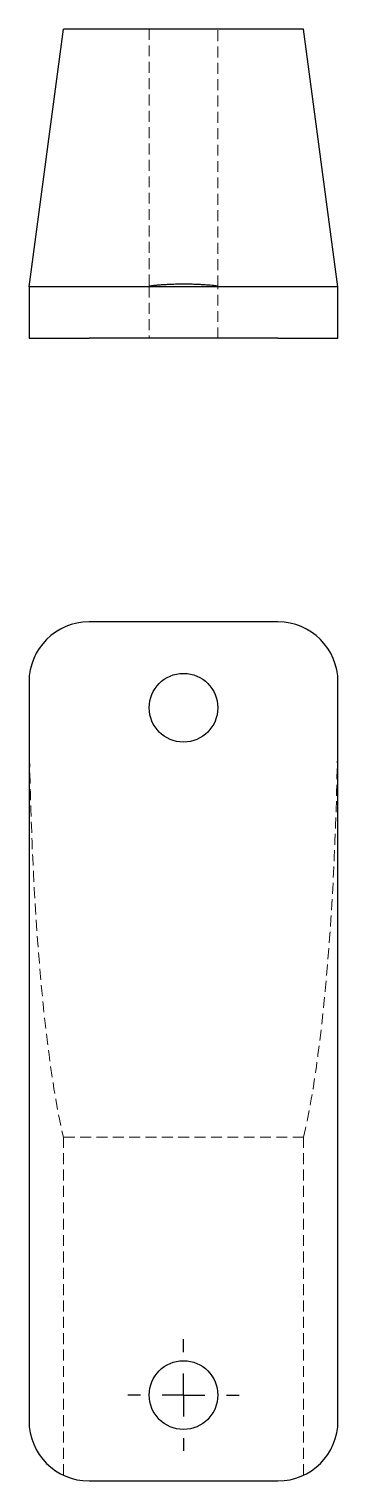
# Model space of a CAD drawing. Header units: millimetres. Extents: x 65 to 241, y 7 to 176.
# Drawn here: x 65 to 101, y 7 to 176 of the extents above.
import ezdxf

# ---------------------------------------------------------------- set-up
doc = ezdxf.new("R2010")
doc.units = ezdxf.units.MM
doc.linetypes.add('HIDDEN', pattern=[1.905, 1.27, -0.635])
doc.layers.add('10', color=7, linetype='Continuous')

# ---------------------------------------------------------------- blocks, each defined once
blk = doc.blocks.new('SW_CENTERMARKSYMBOL_0')
at = {"layer": '10', "color": 0}
for p, q in [((0, 5), (0, 6.5)), ((0, 0), (0, 2.5)), ((-5, 0), (-6.5, 0)), ((0, 0), (-2.5, 0)), ((0, 0), (0, -2.5)), ((0, 0), (2.5, 0)), ((5, 0), (6.5, 0)), ((0, -5), (0, -6.5))]:
    blk.add_line(p, q, dxfattribs=at)

msp = doc.modelspace()

# ---------------------------------------------------------------- linework, layer by layer
at = {"color": 7, "linetype": 'Continuous', "lineweight": 25}
for p, q in [((65, 146), (69, 176)), ((97, 176), (69, 176)), ((101, 146), (97, 176)), ((65, 146), (65, 140)), ((72, 146), (65, 146)), ((94, 146), (72, 146)), ((101, 146), (94, 146)), ((101, 140), (101, 146)), ((65, 140), (72, 140)), ((94, 140), (72, 140)), ((94, 140), (101, 140)), ((94, 107), (72, 107)), ((65, 100), (65, 14)), ((101, 14), (101, 100)), ((72, 7), (94, 7))]:
    msp.add_line(p, q, dxfattribs=at)
at = {"color": 7, "linetype": 'HIDDEN', "lineweight": 18}
for p, q in [((79, 176), (79, 146.03)), ((87, 146.03), (87, 176)), ((79, 146.03), (79, 140)), ((87, 140), (87, 146.03)), ((97, 47), (69, 47)), ((69, 7.68), (69, 47)), ((97, 7.68), (97, 47))]:
    msp.add_line(p, q, dxfattribs=at)
at = {"color": 7, "linetype": 'Continuous', "lineweight": 25}
for centre in [(83, 97), (83, 17)]:
    msp.add_circle(centre, 4, dxfattribs=at)
for centre, start, end in [((72, 100), 90, 180), ((94, 100), 0, 90), ((72, 14), 180, 270), ((94, 14), 270, 0)]:
    msp.add_arc(centre, 7, start, end, dxfattribs=at)
at = {"color": 7, "linetype": 'HIDDEN', "lineweight": 18}
for centre, start_param, end_param in [((73, 98.96), 1.570796, 2.617994), ((93, 98.96), 3.665191, 4.712389)]:
    msp.add_ellipse(centre, major_axis=(0, 60), ratio=0.133333, start_param=start_param, end_param=end_param, dxfattribs=at)
at = {"color": 7, "linetype": 'Continuous', "lineweight": 25}
msp.add_open_spline([(87, 146.03), (86.99, 146.04), (86.97, 146.06), (86.79, 146.09), (86.52, 146.13), (86.14, 146.17), (85.67, 146.2), (85.13, 146.24), (84.53, 146.27), (83.89, 146.29), (83.21, 146.3), (82.54, 146.3), (81.88, 146.28), (81.25, 146.26), (80.67, 146.23), (80.15, 146.19), (79.72, 146.15), (79.38, 146.11), (79.14, 146.08), (79.01, 146.05), (79.01, 146.04), (79.01, 146.03)], degree=3, knots=[0, 0, 0, 0, 0.052928, 0.107394, 0.160321, 0.214777, 0.267804, 0.322369, 0.375369, 0.429917, 0.482704, 0.537031, 0.589658, 0.643806, 0.69652, 0.750749, 0.80369, 0.858159, 0.911203, 0.965791, 1, 1, 1, 1], dxfattribs=at)

# ---------------------------------------------------------------- block references
at = {"layer": '10'}
msp.add_blockref('SW_CENTERMARKSYMBOL_0', (83, 17), dxfattribs=at)

doc.saveas('drawing.dxf')
